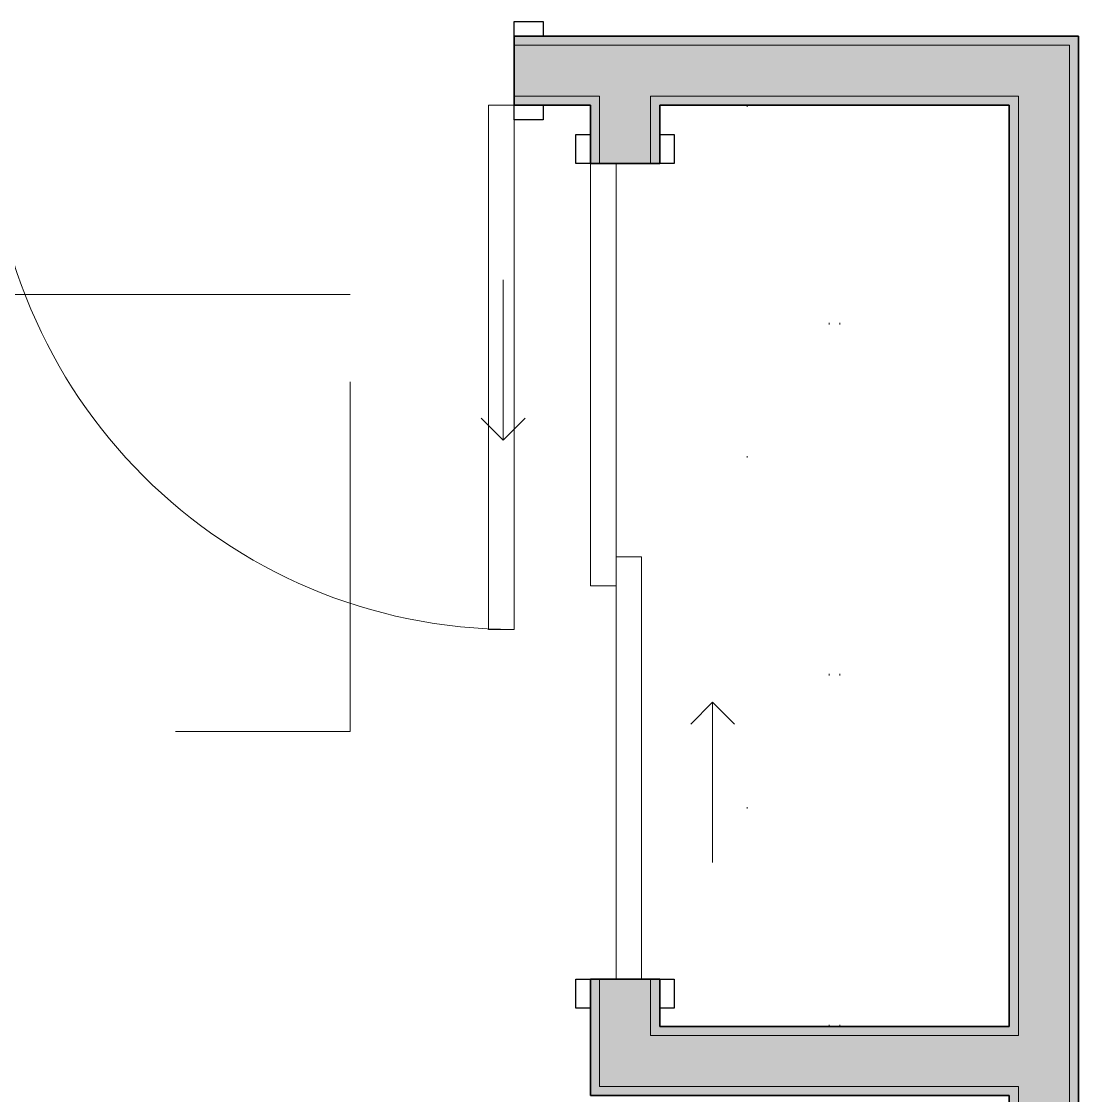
# Model space of a CAD drawing. Header units: inches. Extents: x 6 to 8416, y -388 to 6104.
# Drawn here: x 4980.3 to 5052.9, y 63.9 to 137.7 of the extents above; entities that cross this region are included whole.
import ezdxf

# ---------------------------------------------------------------- set-up
doc = ezdxf.new("R2010")
doc.units = ezdxf.units.IN
doc.header["$MEASUREMENT"] = 0
doc.linetypes.add('Dot 1_16_', pattern=[24, 0, -24])
doc.linetypes.add('Hidden 1_16_', pattern=[36, 24, -12])
for name, color, linetype, lineweight in [('A-DOOR', 31, 'Continuous', 18), ('A-DOOR-FRAM', 31, 'Continuous', 25), ('A-GENM', 13, 'Continuous', 18), ('A-WALL', 113, 'Continuous', 25), ('A-WALL-PATT', 111, 'Continuous', 35), ('I-WALL', 2, 'Continuous', 25), ('Q-CASE', 31, 'Continuous', 18)]:
    doc.layers.add(name, color=color, linetype=linetype, lineweight=lineweight)

# ---------------------------------------------------------------- blocks, each defined once
blk = doc.blocks.new('Unit-Double-Sliding-Flush-ICC ADA-AM - 56_ x 84_-FG-NR __U-S2 _ SLIDING CLOSET_-5466164-LEVEL 3 - PLAN Copy 1 Copy 1')
at = {"layer": 'A-DOOR', "lineweight": 9}
for p, q in [((10.5, 2.5), (9, 1)), ((9, 1), (10.5, -0.5)), ((20, 1), (9, 1)), ((-1, -3.875), (-1, -5.625)), ((-1, -3.875), (28, -3.875)), ((28, -3.875), (28, -5.625)), ((-28, -7.375), (-28, -5.625)), ((-28, -5.625), (-1, -5.625)), ((-1, -5.625), (1, -5.625)), ((1, -5.625), (-1, -5.625)), ((1, -7.375), (1, -5.625)), ((28, -5.625), (1, -5.625)), ((1, -7.375), (-28, -7.375)), ((-9, -13.375), (-10.5, -11.875)), ((-20, -13.375), (-9, -13.375)), ((-10.5, -14.875), (-9, -13.375))]:
    blk.add_line(p, q, dxfattribs=at)
at = {"layer": 'A-DOOR'}
for p, q in [((-1, -3.875), (28, -3.875)), ((-1, -5.625), (-1, -3.875)), ((28, -3.875), (28, -5.625)), ((-28, -5.625), (1, -5.625)), ((-28, -7.375), (-28, -5.625)), ((28, -5.625), (-1, -5.625)), ((1, -5.625), (1, -7.375)), ((1, -7.375), (-28, -7.375))]:
    blk.add_line(p, q, dxfattribs=at)
at = {"layer": 'A-DOOR-FRAM'}
for p, q in [((-30, -1.625), (-28, -1.625)), ((-30, -2.625), (-30, -1.625)), ((-28, -1.625), (-28, -2.625)), ((28, -1.625), (30, -1.625)), ((28, -2.625), (28, -1.625)), ((30, -1.625), (30, -2.625)), ((-28, -2.625), (-30, -2.625)), ((30, -2.625), (28, -2.625)), ((-30, -7.375), (-28, -7.375)), ((-30, -8.375), (-30, -7.375)), ((-28, -7.375), (-28, -8.375)), ((28, -7.375), (30, -7.375)), ((28, -8.375), (28, -7.375)), ((30, -7.375), (30, -8.375)), ((-28, -8.375), (-30, -8.375)), ((30, -8.375), (28, -8.375))]:
    blk.add_line(p, q, dxfattribs=at)
at = {"layer": 'A-DOOR-FRAM', "lineweight": 18}
for p, q in [((-30, -2.625), (-30, -1.625)), ((-30, -1.625), (-28, -1.625)), ((-28, -2.625), (-28, -1.625)), ((28, -2.625), (28, -1.625)), ((28, -1.625), (30, -1.625)), ((30, -2.625), (30, -1.625)), ((-28, -2.625), (-30, -2.625)), ((30, -2.625), (28, -2.625)), ((-30, -8.375), (-30, -7.375)), ((-30, -7.375), (-28, -7.375)), ((-28, -8.375), (-28, -7.375)), ((28, -8.375), (28, -7.375)), ((28, -7.375), (30, -7.375)), ((30, -8.375), (30, -7.375)), ((-28, -8.375), (-30, -8.375)), ((30, -8.375), (28, -8.375))]:
    blk.add_line(p, q, dxfattribs=at)
blk = doc.blocks.new('CW Closet Shelf-AM - CW Closet Shelf-AM-8361946-LEVEL 3 - PLAN Copy 1 Copy 1')
at = {"layer": 'Q-CASE', "linetype": 'Dot 1_16_', "lineweight": 9}
for p, q in [((32.363, 42), (-30.887, 42)), ((-30.887, 42), (-30.887, 24)), ((32.363, 24), (32.363, 42)), ((-30.887, 36.375), (32.363, 36.375)), ((-30.887, 35.625), (32.363, 35.625)), ((-30.887, 24), (32.363, 24))]:
    blk.add_line(p, q, dxfattribs=at)
blk = doc.blocks.new('Unit-Single-Flush-ICC ADA-AM - 36_ x 84_-NR _U-BE _ BED_-6492530-LEVEL 3 - PLAN Copy 1 Copy 1')
at = {"layer": 'A-DOOR'}
for p, q in [((16.25, -2.375), (18, -2.375)), ((16.25, -2.375), (16.25, -38.375)), ((18, -2.375), (18, -38.375)), ((16.25, -38.375), (18, -38.375))]:
    blk.add_line(p, q, dxfattribs=at)
at = {"layer": 'A-DOOR', "lineweight": 9}
blk.add_arc((18, -2.375), 36, 180, 270, dxfattribs=at)
at = {"layer": 'A-DOOR-FRAM'}
for p, q in [((-20, 2.375), (-20, 3.375)), ((-20, 3.375), (-18, 3.375)), ((-18, 3.375), (-18, 2.375)), ((18, 2.375), (18, 3.375)), ((18, 3.375), (20, 3.375)), ((20, 3.375), (20, 2.375)), ((-18, 2.375), (-20, 2.375)), ((20, 2.375), (18, 2.375)), ((-20, -2.375), (-18, -2.375)), ((-20, -3.375), (-20, -2.375)), ((-18, -2.375), (-18, -3.375)), ((18, -2.375), (20, -2.375)), ((18, -3.375), (18, -2.375)), ((20, -2.375), (20, -3.375)), ((-18, -3.375), (-20, -3.375)), ((20, -3.375), (18, -3.375))]:
    blk.add_line(p, q, dxfattribs=at)
at = {"layer": 'A-DOOR-FRAM', "lineweight": 18}
for p, q in [((-20, 3.375), (-18, 3.375)), ((-20, 3.375), (-20, 2.375)), ((-18, 3.375), (-18, 2.375)), ((18, 3.375), (20, 3.375)), ((18, 3.375), (18, 2.375)), ((20, 3.375), (20, 2.375)), ((-18, 2.375), (-20, 2.375)), ((20, 2.375), (18, 2.375)), ((-20, -3.375), (-20, -2.375)), ((-20, -2.375), (-18, -2.375)), ((-18, -3.375), (-18, -2.375)), ((18, -3.375), (18, -2.375)), ((18, -2.375), (20, -2.375)), ((20, -3.375), (20, -2.375)), ((-18, -3.375), (-20, -3.375)), ((20, -3.375), (18, -3.375))]:
    blk.add_line(p, q, dxfattribs=at)
blk = doc.blocks.new('z Nested-Clearance-Plumbing-AM - Clearance-V1129-LEVEL 3 - PLAN Copy 1 Copy 1')
at = {"layer": 'A-GENM', "linetype": 'Hidden 1_16_', "lineweight": 9}
for p, q in [((15, 48), (-15, 48)), ((-15, 48), (-15, 0)), ((15, 0), (15, 48)), ((-15, 0), (-0.836, 0)), ((-0.748, 0), (-0.518, 0)), ((-0.518, 0), (0.492, 0)), ((0.492, 0), (0.748, 0)), ((0.748, 0), (15, 0))]:
    blk.add_line(p, q, dxfattribs=at)

msp = doc.modelspace()

# ---------------------------------------------------------------- hatches: boundary and pattern name
at = {"layer": 'A-WALL-PATT', "transparency": 33554560}
h = msp.add_hatch(color=10, dxfattribs=at)
h.paths.add_polyline_path([(5052.29033733, 136.06077679), (5052.91533733, 136.06077679), (5052.91533733, 136.68577679), (5014.16533733, 136.68577679), (5014.16533733, 136.06077679), (5017.12553685, 136.06077679)])
h.paths.add_polyline_path([(4949.64053685, 136.06077679), (4978.16533733, 136.06077679), (4978.16533733, 136.68577679), (4918.35346563, 136.68577679), (4918.35346563, 136.06077679)])
h.paths.add_polyline_path([(4882.15553685, 136.06077679), (4882.35346563, 136.06077679), (4882.35346563, 136.68577679), (4877.54033733, 136.68577679), (4877.54033733, 136.06077679)])
h.paths.add_polyline_path([(4874.04033733, 136.06077679), (4874.04033733, 136.68577679), (4847.41533733, 136.68577679), (4847.41533733, 136.06077679), (4848.41303685, 136.06077679)])
at = {"layer": 'A-WALL-PATT', "lineweight": 25, "transparency": 33554560}
for points in [[(5052.91533733, -23.18922321), (5052.91533733, 136.06077679), (5052.29033733, 136.06077679), (5052.29033733, -23.18922321)], [(5048.16533733, 68.06077679), (5048.16533733, 68.68577679), (5023.54033733, 68.68577679), (5023.54033733, 68.06077679)]]:
    msp.add_hatch(color=10, dxfattribs=at).paths.add_polyline_path(points)
h = msp.add_hatch(color=10, dxfattribs=at)
h.paths.add_polyline_path([(5023.54033733, 131.93577679), (5048.79033733, 131.93577679), (5048.79033733, 132.56077679), (5023.54033733, 132.56077679)])
h.paths.add_polyline_path([(5019.41533733, 131.93577679), (5020.04033733, 131.93577679), (5020.04033733, 132.56077679), (5014.16533733, 132.56077679), (5014.16533733, 131.93577679), (5017.12553685, 131.93577679)])
h.paths.add_polyline_path([(4978.16533733, 131.93577679), (4978.16533733, 132.56077679), (4949.29033733, 132.56077679), (4949.29033733, 131.93577679), (4949.91533733, 131.93577679)])
h.paths.add_polyline_path([(4932.76928685, 131.93577679), (4943.79033733, 131.93577679), (4943.79033733, 132.56077679), (4918.35346563, 132.56077679), (4918.35346563, 131.93577679)])
h.paths.add_polyline_path([(4873.54033733, 131.93577679), (4882.35346563, 131.93577679), (4882.35346563, 132.56077679), (4873.54033733, 132.56077679)])
h.paths.add_polyline_path([(4869.41533733, 131.93577679), (4870.04033733, 131.93577679), (4870.04033733, 132.56077679), (4847.41533733, 132.56077679), (4847.41533733, 131.93577679), (4848.41303685, 131.93577679)])
at = {"layer": 'A-WALL-PATT', "transparency": 33554560}
h = msp.add_hatch(color=10, dxfattribs=at)
h.paths.add_polyline_path([(5019.41533733, 64.56077679), (5020.04033733, 64.56077679), (5020.04033733, 71.93577679), (5019.41533733, 71.93577679), (5019.41533733, 68.68577679)])
h.paths.add_polyline_path([(5020.04033733, 127.93577679), (5020.04033733, 131.93577679), (5019.41533733, 131.93577679), (5019.41533733, 127.93577679)])
at = {"layer": 'A-WALL-PATT', "lineweight": 25, "transparency": 33554560}
h = msp.add_hatch(color=10, dxfattribs=at)
h.paths.add_polyline_path([(5024.16533733, 68.68577679), (5024.16533733, 71.93577679), (5023.54033733, 71.93577679), (5023.54033733, 68.68577679)])
h.paths.add_polyline_path([(5023.54033733, 127.93577679), (5024.16533733, 127.93577679), (5024.16533733, 131.93577679), (5023.54033733, 131.93577679)])
at = {"layer": 'A-WALL-PATT', "transparency": 33554560}
h = msp.add_hatch(color=10, dxfattribs=at)
h.paths.add_polyline_path([(5048.16533733, -23.18922321), (5048.79033733, -23.18922321), (5048.79033733, 64.56077679), (5048.16533733, 64.56077679), (5048.16533733, 16.20356081)])
h.paths.add_polyline_path([(5048.79033733, 68.06077679), (5048.79033733, 131.93577679), (5048.16533733, 131.93577679), (5048.16533733, 68.06077679)])
msp.add_hatch(color=10, dxfattribs=at).paths.add_polyline_path([(5048.16533733, 63.93577679), (5048.16533733, 64.56077679), (5019.41533733, 64.56077679), (5019.41533733, 63.93577679)])
at = {"layer": 'I-WALL', "transparency": 33554560}
h = msp.add_hatch(color=10, dxfattribs=at)
h.paths.add_polyline_path([(5052.29033733, 132.56077679), (5052.29033733, 136.06077679), (5014.16533733, 136.06077679), (5014.16533733, 132.56077679), (5048.79033733, 132.56077679)])
h.paths.add_polyline_path([(4978.16533733, 132.56077679), (4978.16533733, 136.06077679), (4918.35346563, 136.06077679), (4918.35346563, 132.56077679), (4949.64053685, 132.56077679)])
h.paths.add_polyline_path([(4873.54033733, 132.56077679), (4882.35346563, 132.56077679), (4882.35346563, 136.06077679), (4847.41533733, 136.06077679), (4847.41533733, 132.56077679), (4870.04033733, 132.56077679)])
h = msp.add_hatch(color=10, dxfattribs=at)
h.paths.add_polyline_path([(5023.54033733, 68.06077679), (5023.54033733, 71.93577679), (5020.04033733, 71.93577679), (5020.04033733, 68.06077679)])
h.paths.add_polyline_path([(5023.54033733, 127.93577679), (5023.54033733, 132.56077679), (5020.04033733, 132.56077679), (5020.04033733, 127.93577679)])
for points in [[(5048.79033733, -23.18922321), (5052.29033733, -23.18922321), (5052.29033733, 132.56077679), (5048.79033733, 132.56077679), (5048.79033733, 16.20356081)], [(5048.16533733, 64.56077679), (5048.79033733, 64.56077679), (5048.79033733, 68.06077679), (5020.04033733, 68.06077679), (5020.04033733, 64.56077679)]]:
    msp.add_hatch(color=10, dxfattribs=at).paths.add_polyline_path(points)

# ---------------------------------------------------------------- linework, layer by layer
at = {"layer": 'A-WALL', "lineweight": 9}
for p, q in [((5052.29033733, 136.06077679), (5014.16533733, 136.06077679)), ((5052.29033733, 136.06077679), (5052.29033733, -23.18922321)), ((5020.04033733, 132.56077679), (5014.16533733, 132.56077679)), ((5020.04033733, 132.56077679), (5020.04033733, 127.93577679)), ((5048.79033733, 132.56077679), (5023.54033733, 132.56077679)), ((5023.54033733, 132.56077679), (5023.54033733, 127.93577679)), ((5048.79033733, 132.56077679), (5048.79033733, 68.06077679)), ((5020.04033733, 64.56077679), (5020.04033733, 71.93577679)), ((5023.54033733, 71.93577679), (5023.54033733, 68.06077679)), ((5023.54033733, 68.06077679), (5048.79033733, 68.06077679)), ((5020.04033733, 64.56077679), (5048.79033733, 64.56077679)), ((5048.79033733, 64.56077679), (5048.79033733, -23.18922321))]:
    msp.add_line(p, q, dxfattribs=at)
at = {"layer": 'I-WALL', "lineweight": 35}
for p, q in [((5052.91533733, 136.68577679), (5014.16533733, 136.68577679)), ((5014.16533733, 136.68577679), (5014.16533733, 131.93577679)), ((5052.91533733, -23.18922321), (5052.91533733, 136.68577679)), ((5014.16533733, 131.93577679), (5019.41533733, 131.93577679)), ((5019.41533733, 131.93577679), (5019.41533733, 127.93577679)), ((5024.16533733, 131.93577679), (5048.16533733, 131.93577679)), ((5024.16533733, 127.93577679), (5024.16533733, 131.93577679)), ((5048.16533733, 131.93577679), (5048.16533733, 68.68577679)), ((5019.41533733, 127.93577679), (5024.16533733, 127.93577679)), ((5019.41533733, 71.93577679), (5019.41533733, 63.93577679)), ((5024.16533733, 71.93577679), (5019.41533733, 71.93577679)), ((5024.16533733, 68.68577679), (5024.16533733, 71.93577679)), ((5048.16533733, 68.68577679), (5024.16533733, 68.68577679)), ((5019.41533733, 63.93577679), (5048.16533733, 63.93577679)), ((5048.16533733, 63.93577679), (5048.16533733, -23.18922321))]:
    msp.add_line(p, q, dxfattribs=at)

# ---------------------------------------------------------------- block references
at = {"layer": 'A-DOOR'}
msp.add_blockref('Unit-Single-Flush-ICC ADA-AM - 36_ x 84_-NR _U-BE _ BED_-6492530-LEVEL 3 - PLAN Copy 1 Copy 1', (4996.16533733, 134.31077679), dxfattribs=at)
at = {"layer": 'A-DOOR', "rotation": 269.9999999999907}
msp.add_blockref('Unit-Double-Sliding-Flush-ICC ADA-AM - 56_ x 84_-FG-NR __U-S2 _ SLIDING CLOSET_-5466164-LEVEL 3 - PLAN Copy 1 Copy 1', (5026.79033733, 99.93577679), dxfattribs=at)
at = {"layer": 'A-GENM', "linetype": 'Hidden 1_16_', "lineweight": 9, "rotation": 269.9999999999995}
msp.add_blockref('z Nested-Clearance-Plumbing-AM - Clearance-V1129-LEVEL 3 - PLAN Copy 1 Copy 1', (4954.91533733, 103.93577679), dxfattribs=at)
at = {"layer": 'Q-CASE', "rotation": 89.99999999999335}
msp.add_blockref('CW Closet Shelf-AM - CW Closet Shelf-AM-8361946-LEVEL 3 - PLAN Copy 1 Copy 1', (5072.16533733, 99.57307187), dxfattribs=at)

doc.saveas('drawing.dxf')
